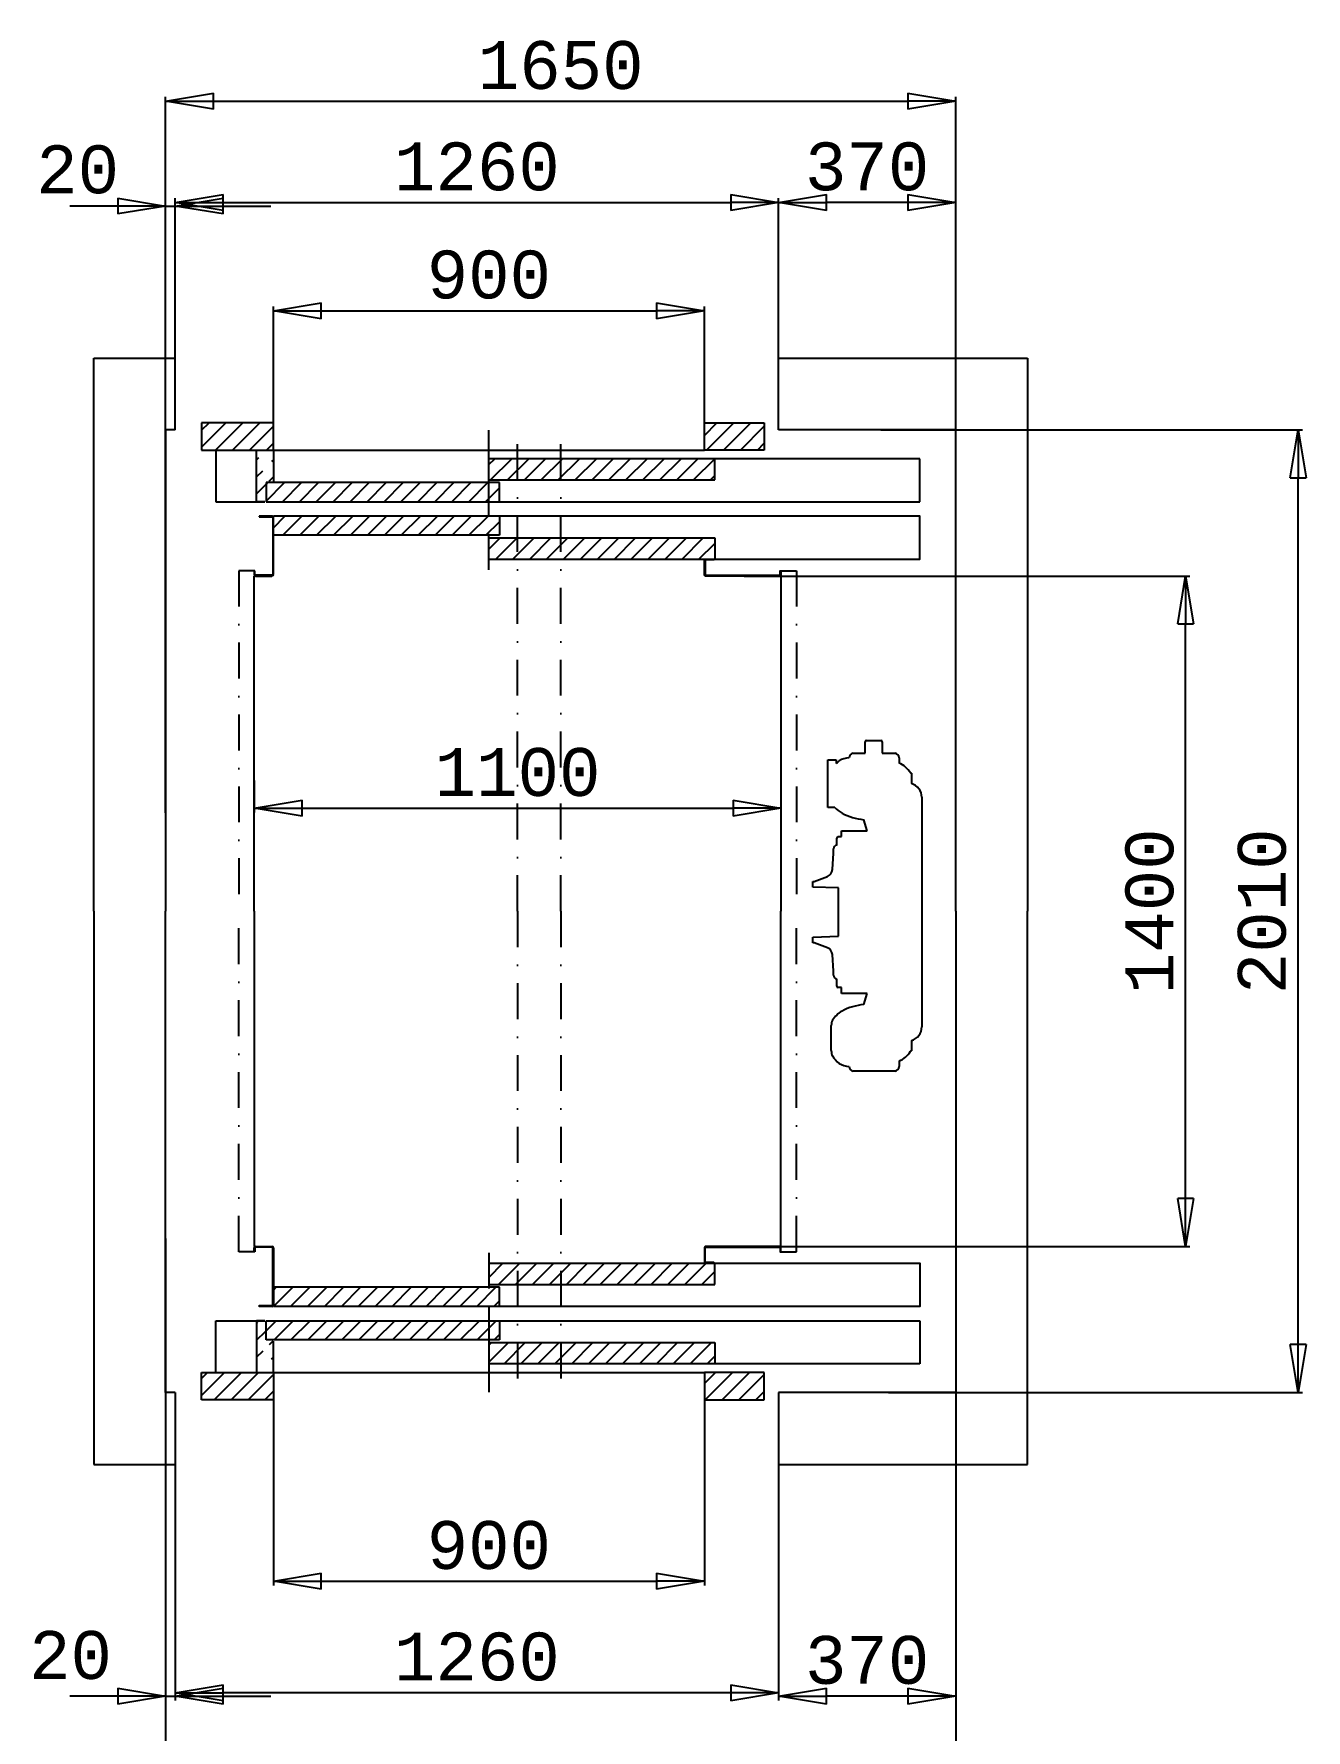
# Model space of a CAD drawing. Extents: x 29716 to 54257, y -8238 to 9896.
# Drawn here: x 34287 to 36943, y 6330 to 9872 of the extents above; entities that cross this region are included whole.
import ezdxf

# ---------------------------------------------------------------- set-up
doc = ezdxf.new("R2010")
doc.units = 0
doc.header["$LTSCALE"] = 50
doc.header["$MEASUREMENT"] = 0
doc.linetypes.add('DASHDOT', pattern=[1, 0.5, -0.25, 0, -0.25])
doc.linetypes.add('DASHED', pattern=[0.75, 0.5, -0.25])
doc.layers.get('0').update_dxf_attribs({"linetype": 'CONTINUOUS'})
doc.layers.get('Defpoints').update_dxf_attribs({"linetype": 'CONTINUOUS'})
for name, color, linetype in [('CONT_35', 250, 'CONTINUOUS'), ('CONT_70', 5, 'CONTINUOUS'), ('DASH_35', 30, 'DASHED'), ('DASHD_35', 40, 'DASHDOT'), ('DIM', 7, 'CONTINUOUS'), ('HATCH_35', 6, 'CONTINUOUS')]:
    doc.layers.add(name, color=color, linetype=linetype)
doc.styles.get("Standard").update_dxf_attribs({"font": 'monotxt'})
doc.dimstyles.get("Standard").update_dxf_attribs({"dimscale": 50, "dimtxt": 2, "dimasz": 2, "dimexe": 0.18, "dimexo": 0, "dimgap": 0.5, "dimtad": 1, "dimdec": 0, "dimrnd": 1, "dimzin": 0, "dimdsep": 46, "dimtxsty": 'Standard', "dimblk": 'CLOSED', "dimcen": 0.09, "dimadec": 0, "dimazin": 0, "dimtfac": 1, "dimtdec": 0, "dimtmove": 2, "dimatfit": 0, "dimldrblk": 'CLOSED', "dimfxl": 1, "dimtolj": 1, "dimtzin": 0, "dimarcsym": 0})
pattern_1 = [(45, (24580.45106992084, -58464.55959092291), (-17.67766952966369, 17.67766952966369), [])]

# ---------------------------------------------------------------- blocks, each defined once
blk = doc.blocks.new('_Closed')
at = {"color": 0, "linetype": 'Continuous', "lineweight": -2}
for p, q in [((-1, 0.1666666666666667), (0, 0)), ((-1, 0.1666666666666667), (-1, -0.1666666666666667)), ((0, 0), (-1, -0.1666666666666667)), ((0, 0), (-1, 0))]:
    blk.add_line(p, q, dxfattribs=at)
blk = doc.blocks.new('*D18')
at = {"layer": 'Defpoints', "color": 0, "transparency": 16777216}
for p in [(34746.71701680744, 8313.131911137438), (35846.71701680808, 8261.131911137394), (35846.71701680808, 8254.831911137566)]:
    blk.add_point(p, dxfattribs=at)
at = {"layer": 'DIM', "color": 0, "lineweight": -2, "transparency": 16777216}
for p, q in [((34746.71701680744, 8313.131911137438), (34746.71701680744, 8245.831911137566)), ((34846.71701680744, 8254.831911137566), (35746.71701680808, 8254.831911137566)), ((35846.71701680808, 8261.131911137394), (35846.71701680808, 8245.831911137566))]:
    blk.add_line(p, q, dxfattribs=at)
at = {"layer": 'DIM', "color": 0, "lineweight": -2, "transparency": 16777216, "xscale": 100, "yscale": 100, "zscale": 100, "rotation": 180}
blk.add_blockref('_Closed', (34746.71701680744, 8254.831911137566), dxfattribs=at)
at = {"layer": 'DIM', "color": 0, "lineweight": -2, "transparency": 16777216, "xscale": 100, "yscale": 100, "zscale": 100}
blk.add_blockref('_Closed', (35846.71701680808, 8254.831911137566), dxfattribs=at)
at = {"layer": 'DIM', "color": 0, "transparency": 16777216, "insert": (35296.71701680776, 8329.831911137566), "char_height": 100, "attachment_point": 5}
blk.add_mtext('\\A1;1100', dxfattribs=at)
blk = doc.blocks.new('*D19')
at = {"layer": 'Defpoints', "color": 0, "transparency": 16777216}
for p in [(35686.71701681077, 9293.621911137356), (34786.71701680777, 9036.431911137455), (35686.71701681077, 9030.131911137627)]:
    blk.add_point(p, dxfattribs=at)
at = {"layer": 'DIM', "color": 0, "lineweight": -2, "transparency": 16777216}
for p, q in [((34786.71701680777, 9036.431911137455), (34786.71701680777, 9302.621911137356)), ((34886.71701680777, 9293.621911137356), (35586.71701681077, 9293.621911137356)), ((35686.71701681077, 9030.131911137627), (35686.71701681077, 9302.621911137356))]:
    blk.add_line(p, q, dxfattribs=at)
at = {"layer": 'DIM', "color": 0, "lineweight": -2, "transparency": 16777216, "xscale": 100, "yscale": 100, "zscale": 100, "rotation": 180}
blk.add_blockref('_Closed', (34786.71701680777, 9293.621911137356), dxfattribs=at)
at = {"layer": 'DIM', "color": 0, "lineweight": -2, "transparency": 16777216, "xscale": 100, "yscale": 100, "zscale": 100}
blk.add_blockref('_Closed', (35686.71701681077, 9293.621911137356), dxfattribs=at)
at = {"layer": 'DIM', "color": 0, "transparency": 16777216, "insert": (35236.71701680927, 9368.621911137356), "char_height": 100, "attachment_point": 5}
blk.add_mtext('\\A1;900', dxfattribs=at)
blk = doc.blocks.new('*D21')
at = {"layer": 'Defpoints', "color": 0, "transparency": 16777216}
for p in [(34786.71701680777, 7042.531911137607), (35686.71701681077, 7044.031911137549), (35686.71701681077, 6640.771911137322)]:
    blk.add_point(p, dxfattribs=at)
at = {"layer": 'DIM', "color": 0, "lineweight": -2, "transparency": 16777216}
for p, q in [((34786.71701680777, 7042.531911137607), (34786.71701680777, 6631.771911137322)), ((35686.71701681077, 7044.031911137549), (35686.71701681077, 6631.771911137322)), ((34886.71701680777, 6640.771911137322), (35586.71701681077, 6640.771911137322))]:
    blk.add_line(p, q, dxfattribs=at)
at = {"layer": 'DIM', "color": 0, "lineweight": -2, "transparency": 16777216, "xscale": 100, "yscale": 100, "zscale": 100, "rotation": 180}
blk.add_blockref('_Closed', (34786.71701680777, 6640.771911137322), dxfattribs=at)
at = {"layer": 'DIM', "color": 0, "lineweight": -2, "transparency": 16777216, "xscale": 100, "yscale": 100, "zscale": 100}
blk.add_blockref('_Closed', (35686.71701681077, 6640.771911137322), dxfattribs=at)
at = {"layer": 'DIM', "color": 0, "transparency": 16777216, "insert": (35236.71701680927, 6715.771911137322), "char_height": 100, "attachment_point": 5}
blk.add_mtext('\\A1;900', dxfattribs=at)
blk = doc.blocks.new('*D22')
at = {"layer": 'Defpoints', "color": 0, "transparency": 16777216}
for p in [(36211.71701681132, 7494.831911137348), (34561.71701681132, 7356.231911137488), (36211.71701681132, 6118.671911137549)]:
    blk.add_point(p, dxfattribs=at)
at = {"layer": 'DIM', "color": 0, "lineweight": -2, "transparency": 16777216}
for p, q in [((36211.71701681132, 7494.831911137348), (36211.71701681132, 6109.671911137549)), ((34561.71701681132, 7356.231911137488), (34561.71701681132, 6109.671911137549)), ((34661.71701681132, 6118.671911137549), (36111.71701681132, 6118.671911137549))]:
    blk.add_line(p, q, dxfattribs=at)
at = {"layer": 'DIM', "color": 0, "lineweight": -2, "transparency": 16777216, "xscale": 100, "yscale": 100, "zscale": 100, "rotation": 180}
blk.add_blockref('_Closed', (34561.71701681132, 6118.671911137549), dxfattribs=at)
at = {"layer": 'DIM', "color": 0, "lineweight": -2, "transparency": 16777216, "xscale": 100, "yscale": 100, "zscale": 100}
blk.add_blockref('_Closed', (36211.71701681132, 6118.671911137549), dxfattribs=at)
at = {"layer": 'DIM', "color": 0, "transparency": 16777216, "insert": (35386.71701681132, 6193.671911137549), "char_height": 100, "attachment_point": 5}
blk.add_mtext('\\A1;1650', dxfattribs=at)
blk = doc.blocks.new('*D23')
at = {"layer": 'Defpoints', "color": 0, "transparency": 16777216}
for p in [(34581.71701680757, 6958.631911137395), (35841.71701681124, 6931.131911137613), (34581.71701680757, 6407.941911137582)]:
    blk.add_point(p, dxfattribs=at)
at = {"layer": 'DIM', "color": 0, "lineweight": -2, "transparency": 16777216}
for p, q in [((34581.71701680757, 6958.631911137395), (34581.71701680757, 6398.941911137582)), ((35841.71701681124, 6931.131911137613), (35841.71701681124, 6398.941911137582)), ((35741.71701681124, 6407.941911137582), (34681.71701680757, 6407.941911137582))]:
    blk.add_line(p, q, dxfattribs=at)
at = {"layer": 'DIM', "color": 0, "lineweight": -2, "transparency": 16777216, "xscale": 100, "yscale": 100, "zscale": 100, "rotation": 180}
blk.add_blockref('_Closed', (34581.71701680757, 6407.941911137582), dxfattribs=at)
at = {"layer": 'DIM', "color": 0, "lineweight": -2, "transparency": 16777216, "xscale": 100, "yscale": 100, "zscale": 100}
blk.add_blockref('_Closed', (35841.71701681124, 6407.941911137582), dxfattribs=at)
at = {"layer": 'DIM', "color": 0, "transparency": 16777216, "insert": (35211.7170168094, 6482.941911137582), "char_height": 100, "attachment_point": 5}
blk.add_mtext('\\A1;1260', dxfattribs=at)
blk = doc.blocks.new('*D24')
at = {"layer": 'Defpoints', "color": 0, "transparency": 16777216}
for p in [(36211.71701681132, 9731.061911137416), (36211.71701681132, 8368.231911137385), (34561.71701681132, 8245.43191113747)]:
    blk.add_point(p, dxfattribs=at)
at = {"layer": 'DIM', "color": 0, "lineweight": -2, "transparency": 16777216}
for p, q in [((34561.71701681132, 8245.43191113747), (34561.71701681132, 9740.061911137416)), ((36211.71701681132, 8368.231911137385), (36211.71701681132, 9740.061911137416)), ((34661.71701681132, 9731.061911137416), (36111.71701681132, 9731.061911137416))]:
    blk.add_line(p, q, dxfattribs=at)
at = {"layer": 'DIM', "color": 0, "lineweight": -2, "transparency": 16777216, "xscale": 100, "yscale": 100, "zscale": 100, "rotation": 180}
blk.add_blockref('_Closed', (34561.71701681132, 9731.061911137416), dxfattribs=at)
at = {"layer": 'DIM', "color": 0, "lineweight": -2, "transparency": 16777216, "xscale": 100, "yscale": 100, "zscale": 100}
blk.add_blockref('_Closed', (36211.71701681132, 9731.061911137416), dxfattribs=at)
at = {"layer": 'DIM', "color": 0, "transparency": 16777216, "insert": (35386.71701681132, 9806.061911137416), "char_height": 100, "attachment_point": 5}
blk.add_mtext('\\A1;1650', dxfattribs=at)
blk = doc.blocks.new('*D25')
at = {"layer": 'Defpoints', "color": 0, "transparency": 16777216}
for p in [(35841.71701681142, 9519.391911137549), (34581.71701680757, 9162.231911137473), (35841.71701681142, 9134.23191113759)]:
    blk.add_point(p, dxfattribs=at)
at = {"layer": 'DIM', "color": 0, "lineweight": -2, "transparency": 16777216}
for p, q in [((34581.71701680757, 9162.231911137473), (34581.71701680757, 9528.391911137549)), ((35841.71701681142, 9134.23191113759), (35841.71701681142, 9528.391911137549)), ((34681.71701680757, 9519.391911137549), (35741.71701681142, 9519.391911137549))]:
    blk.add_line(p, q, dxfattribs=at)
at = {"layer": 'DIM', "color": 0, "lineweight": -2, "transparency": 16777216, "xscale": 100, "yscale": 100, "zscale": 100, "rotation": 180}
blk.add_blockref('_Closed', (34581.71701680757, 9519.391911137549), dxfattribs=at)
at = {"layer": 'DIM', "color": 0, "lineweight": -2, "transparency": 16777216, "xscale": 100, "yscale": 100, "zscale": 100}
blk.add_blockref('_Closed', (35841.71701681142, 9519.391911137549), dxfattribs=at)
at = {"layer": 'DIM', "color": 0, "transparency": 16777216, "insert": (35211.7170168095, 9594.391911137549), "char_height": 100, "attachment_point": 5}
blk.add_mtext('\\A1;1260', dxfattribs=at)
blk = doc.blocks.new('*D26')
at = {"layer": 'Defpoints', "color": 0, "transparency": 16777216}
for p in [(34561.71701681132, 7034.791911137559), (34581.71701680739, 6884.791911137559), (34581.71701680739, 6400.891911137419)]:
    blk.add_point(p, dxfattribs=at)
at = {"layer": 'DIM', "color": 0, "lineweight": -2, "transparency": 16777216}
for p, q in [((34561.71701681132, 7034.791911137559), (34561.71701681132, 6391.891911137419)), ((34581.71701680739, 6884.791911137559), (34581.71701680739, 6391.891911137419)), ((34461.71701681132, 6400.891911137419), (34361.71701681132, 6400.891911137419)), ((34561.71701681132, 6400.891911137419), (34581.71701680739, 6400.891911137419)), ((34681.71701680739, 6400.891911137419), (34781.71701680739, 6400.891911137419))]:
    blk.add_line(p, q, dxfattribs=at)
at = {"layer": 'DIM', "color": 0, "lineweight": -2, "transparency": 16777216, "xscale": 100, "yscale": 100, "zscale": 100}
blk.add_blockref('_Closed', (34561.71701681132, 6400.891911137419), dxfattribs=at)
at = {"layer": 'DIM', "color": 0, "lineweight": -2, "transparency": 16777216, "xscale": 100, "yscale": 100, "zscale": 100, "rotation": 180}
blk.add_blockref('_Closed', (34581.71701680739, 6400.891911137419), dxfattribs=at)
at = {"layer": 'DIM', "color": 0, "transparency": 16777216, "insert": (34363.03478360896, 6486.132851374124), "char_height": 100, "attachment_point": 5}
blk.add_mtext('\\A1;20', dxfattribs=at)
blk = doc.blocks.new('*D27')
at = {"layer": 'Defpoints', "color": 0, "transparency": 16777216}
for p in [(34581.71701680739, 9512.341911137386), (34581.71701680739, 9194.791911137485), (34561.71701681132, 9044.791911137485)]:
    blk.add_point(p, dxfattribs=at)
at = {"layer": 'DIM', "color": 0, "lineweight": -2, "transparency": 16777216}
for p, q in [((34461.71701681132, 9512.341911137386), (34361.71701681132, 9512.341911137386)), ((34561.71701681132, 9044.791911137485), (34561.71701681132, 9521.341911137386)), ((34561.71701681132, 9512.341911137386), (34581.71701680739, 9512.341911137386)), ((34581.71701680739, 9194.791911137485), (34581.71701680739, 9521.341911137386)), ((34681.71701680739, 9512.341911137386), (34781.71701680739, 9512.341911137386))]:
    blk.add_line(p, q, dxfattribs=at)
at = {"layer": 'DIM', "color": 0, "lineweight": -2, "transparency": 16777216, "xscale": 100, "yscale": 100, "zscale": 100}
blk.add_blockref('_Closed', (34561.71701681132, 9512.341911137386), dxfattribs=at)
at = {"layer": 'DIM', "color": 0, "lineweight": -2, "transparency": 16777216, "xscale": 100, "yscale": 100, "zscale": 100, "rotation": 180}
blk.add_blockref('_Closed', (34581.71701680739, 9512.341911137386), dxfattribs=at)
at = {"layer": 'DIM', "color": 0, "transparency": 16777216, "insert": (34378.01445708585, 9588.236369105978), "char_height": 100, "attachment_point": 5}
blk.add_mtext('\\A1;20', dxfattribs=at)
blk = doc.blocks.new('*D29')
at = {"layer": 'Defpoints', "color": 0, "transparency": 16777216}
for p in [(36055.13701681128, 9044.791911137485), (36926.6370168113, 9044.791911137483), (36071.23701681129, 7034.791911137559)]:
    blk.add_point(p, dxfattribs=at)
at = {"layer": 'DIM', "color": 0, "lineweight": -2, "transparency": 16777216}
for p, q in [((36055.13701681128, 9044.791911137485), (36935.6370168113, 9044.791911137483)), ((36926.6370168113, 7134.791911137559), (36926.6370168113, 8944.791911137483)), ((36071.23701681129, 7034.791911137559), (36935.6370168113, 7034.791911137559))]:
    blk.add_line(p, q, dxfattribs=at)
at = {"layer": 'DIM', "color": 0, "lineweight": -2, "transparency": 16777216, "xscale": 100, "yscale": 100, "zscale": 100}
for p, rotation in [((36926.6370168113, 9044.791911137483), 90), ((36926.6370168113, 7034.791911137559), 270)]:
    blk.add_blockref('_Closed', p, dxfattribs=dict(at, rotation=rotation))
at = {"layer": 'DIM', "color": 0, "transparency": 16777216, "insert": (36851.6370168113, 8039.791911137528), "char_height": 100, "attachment_point": 5, "rotation": 90}
blk.add_mtext('\\A1;2010', dxfattribs=at)
blk = doc.blocks.new('*D30')
at = {"layer": 'Defpoints', "color": 0, "transparency": 16777216}
for p in [(35769.63701681133, 8739.79191113734), (36691.8370168113, 8739.79191113734), (35790.33701681127, 7339.791911137704)]:
    blk.add_point(p, dxfattribs=at)
at = {"layer": 'DIM', "color": 0, "lineweight": -2, "transparency": 16777216}
for p, q in [((35769.63701681133, 8739.79191113734), (36700.8370168113, 8739.79191113734)), ((36691.8370168113, 7439.791911137704), (36691.8370168113, 8639.79191113734)), ((35790.33701681127, 7339.791911137704), (36700.8370168113, 7339.791911137704))]:
    blk.add_line(p, q, dxfattribs=at)
at = {"layer": 'DIM', "color": 0, "lineweight": -2, "transparency": 16777216, "xscale": 100, "yscale": 100, "zscale": 100}
for p, rotation in [((36691.8370168113, 8739.79191113734), 90), ((36691.8370168113, 7339.791911137704), 270)]:
    blk.add_blockref('_Closed', p, dxfattribs=dict(at, rotation=rotation))
at = {"layer": 'DIM', "color": 0, "transparency": 16777216, "insert": (36616.8370168113, 8039.791911137528), "char_height": 100, "attachment_point": 5, "rotation": 90}
blk.add_mtext('\\A1;1400', dxfattribs=at)
blk = doc.blocks.new('*D31')
at = {"layer": 'Defpoints', "color": 0, "transparency": 16777216}
for p in [(36211.71701681132, 7212.931911137398), (35841.71701681134, 6918.83191113729), (35841.71701681134, 6400.891911137419)]:
    blk.add_point(p, dxfattribs=at)
at = {"layer": 'DIM', "color": 0, "lineweight": -2, "transparency": 16777216}
for p, q in [((36211.71701681132, 7212.931911137398), (36211.71701681132, 6391.891911137419)), ((35841.71701681134, 6918.83191113729), (35841.71701681134, 6391.891911137419)), ((36111.71701681132, 6400.891911137419), (35941.71701681134, 6400.891911137419))]:
    blk.add_line(p, q, dxfattribs=at)
at = {"layer": 'DIM', "color": 0, "lineweight": -2, "transparency": 16777216, "xscale": 100, "yscale": 100, "zscale": 100, "rotation": 180}
blk.add_blockref('_Closed', (35841.71701681134, 6400.891911137419), dxfattribs=at)
at = {"layer": 'DIM', "color": 0, "lineweight": -2, "transparency": 16777216, "xscale": 100, "yscale": 100, "zscale": 100}
blk.add_blockref('_Closed', (36211.71701681132, 6400.891911137419), dxfattribs=at)
at = {"layer": 'DIM', "color": 0, "transparency": 16777216, "insert": (36026.71701681132, 6475.891911137419), "char_height": 100, "attachment_point": 5}
blk.add_mtext('\\A1;370', dxfattribs=at)
blk = doc.blocks.new('*D32')
at = {"layer": 'Defpoints', "color": 0, "transparency": 16777216}
for p in [(35841.71701681116, 9519.391911137549), (35841.71701681116, 9138.031911137272), (36211.71701681132, 8653.43191113728)]:
    blk.add_point(p, dxfattribs=at)
at = {"layer": 'DIM', "color": 0, "lineweight": -2, "transparency": 16777216}
for p, q in [((35841.71701681116, 9138.031911137272), (35841.71701681116, 9528.391911137549)), ((36211.71701681132, 8653.43191113728), (36211.71701681132, 9528.391911137549)), ((36111.71701681132, 9519.391911137549), (35941.71701681116, 9519.391911137549))]:
    blk.add_line(p, q, dxfattribs=at)
at = {"layer": 'DIM', "color": 0, "lineweight": -2, "transparency": 16777216, "xscale": 100, "yscale": 100, "zscale": 100, "rotation": 180}
blk.add_blockref('_Closed', (35841.71701681116, 9519.391911137549), dxfattribs=at)
at = {"layer": 'DIM', "color": 0, "lineweight": -2, "transparency": 16777216, "xscale": 100, "yscale": 100, "zscale": 100}
blk.add_blockref('_Closed', (36211.71701681132, 9519.391911137549), dxfattribs=at)
at = {"layer": 'DIM', "color": 0, "transparency": 16777216, "insert": (36026.71701681124, 9594.391911137549), "char_height": 100, "attachment_point": 5}
blk.add_mtext('\\A1;370', dxfattribs=at)

msp = doc.modelspace()

# ---------------------------------------------------------------- hatches: boundary and pattern name
at = {"layer": 'HATCH_35'}
h = msp.add_hatch(dxfattribs=at)
h.set_pattern_fill('ANSI31', color=256, scale=200, style=0)
h.set_pattern_definition(pattern_1)
h.paths.add_polyline_path([(34751.71701680664, 9002.791911137077), (34786.71701680774, 9002.791911137077), (34786.71701680774, 9059.791911137267), (34636.71701680784, 9059.791911137267), (34636.71701680792, 9002.791911137077)])
h = msp.add_hatch(dxfattribs=at)
h.set_pattern_fill('ANSI31', color=256, scale=200, style=0)
h.set_pattern_definition(pattern_1)
h.paths.add_polyline_path([(35686.71701681075, 9059.791911134356), (35686.71701681075, 9002.791911133658), (35811.71701681057, 9002.79191113475), (35811.71701681075, 9059.791911138358)])
h = msp.add_hatch(dxfattribs=at)
h.set_pattern_fill('ANSI31', color=256, scale=200, style=0)
h.set_pattern_definition(pattern_1)
edge = h.paths.add_edge_path(flags=17)
edge.add_arc((34773.3170168092, 8933.191911137304), 1.600000000001955, 90, 180)
edge.add_line((34771.71701680917, 8933.19191113745), (34771.71701680917, 8934.791911137412))
edge.add_line((34771.71701680917, 8934.791911137412), (34773.31701680923, 8934.791911137412))
h.paths.add_polyline_path([(34751.71701680661, 8894.791911137485), (34769.11701680916, 8894.791911137485)])
edge = h.paths.add_edge_path()
edge.add_line((34771.81701680919, 8934.791911137412), (34771.81701680919, 8933.748687573947))
edge.add_line((34771.81701680919, 8933.748687573947), (34771.81701680919, 8894.89191113765))
edge.add_line((34771.81701680919, 8894.89191113765), (34771.81701680919, 8894.79191113763))
edge.add_line((34786.7170168092, 9002.791911136932), (34786.7170168092, 8937.391911137433))
edge.add_line((34751.71701680661, 8894.791911137485), (34751.71701680661, 9002.791911136932))
h = msp.add_hatch(dxfattribs=at)
h.set_pattern_fill('ANSI31', color=256, scale=200, style=0)
h.set_pattern_definition(pattern_1)
h.paths.add_polyline_path([(35296.71701680806, 8940.391911137316), (35296.71701680806, 8984.791911137412), (35236.71701681402, 8984.791911137412), (35236.71701681402, 8978.7919111375), (35236.71701681402, 8966.19191113748), (35236.71701681402, 8940.391911137316)])
h.paths.add_polyline_path([(35386.71701681129, 8940.391911137316), (35386.71701681129, 8984.791911137412), (35296.71701680806, 8984.791911137412), (35296.71701680806, 8940.391911137316)])
h.paths.add_polyline_path([(35708.7170168105, 8940.391911137316), (35708.7170168105, 8984.791911137412), (35386.71701681129, 8984.791911137412), (35386.71701681129, 8940.391911137316)])
h.paths.add_polyline_path([(35296.71701680806, 8819.191911137363), (35236.71701681047, 8819.191911137363), (35236.71701681047, 8774.791911137194), (35296.71701680806, 8774.79191113724)])
h.paths.add_polyline_path([(35386.71701681129, 8774.79191113731), (35386.71701681129, 8819.191911137363), (35296.71701680806, 8819.191911137363), (35296.71701680806, 8774.79191113724)])
h.paths.add_polyline_path([(35708.7170168105, 8774.791911137558), (35708.7170168105, 8819.191911137363), (35386.71701681129, 8819.191911137363), (35386.71701681129, 8774.79191113731)])
h = msp.add_hatch(dxfattribs=at)
h.set_pattern_fill('ANSI31', color=256, scale=200, style=0)
h.set_pattern_definition(pattern_1)
h.paths.add_polyline_path([(34772.76024037314, 8934.691911137392, 0.4142135624132843), (34771.81701680919, 8932.635134701046), (34771.81701680919, 8894.89191113765), (35236.7170168077, 8894.89191113765), (35236.71701680771, 8934.691911137392)])
h.paths.add_polyline_path([(35236.7170168077, 8894.89191113765), (35258.6170168105, 8894.89191113765), (35258.6170168105, 8934.691911137392), (35236.71701680771, 8934.691911137392)])
h.paths.add_polyline_path([(35236.71701681402, 8824.791911137412), (35236.71701681402, 8825.791911137616), (35236.7170168129, 8864.791911137703), (34786.71701680768, 8864.791911137703), (34786.71701680768, 8824.791911137412)])
h.paths.add_polyline_path([(35236.71701680768, 8824.791911137412), (35258.7170168105, 8824.791911137412), (35258.7170168105, 8864.791911137703), (35236.71701680769, 8864.791911137703)])
h = msp.add_hatch(dxfattribs=at)
h.set_pattern_fill('ANSI31', color=256, scale=200, style=0)
h.set_pattern_definition(pattern_1)
h.paths.add_polyline_path([(35296.71701680806, 7260.391911137026), (35296.71701680806, 7304.791911137486), (35236.71701681047, 7304.791911137486), (35236.71701681047, 7260.391911137026)])
h.paths.add_polyline_path([(35296.71701680806, 7304.791911137486), (35296.71701680806, 7260.391911137026), (35386.71701681129, 7260.391911137026), (35386.71701681129, 7304.791911137486)])
h.paths.add_polyline_path([(35386.71701681129, 7304.791911137486), (35386.71701681129, 7260.391911137026), (35708.7170168105, 7260.391911137026), (35708.7170168105, 7304.791911137486)])
h.paths.add_polyline_path([(35296.71701680806, 7094.791911137631), (35296.71701680806, 7139.191911137436), (35236.71701681402, 7139.191911137436), (35236.71701681402, 7113.391911137273), (35236.71701681402, 7100.791911137253), (35236.71701681402, 7094.791911137631)])
h.paths.add_polyline_path([(35386.71701681129, 7094.791911137631), (35386.71701681129, 7139.191911137436), (35296.71701680806, 7139.191911137436), (35296.71701680806, 7094.791911137631)])
h.paths.add_polyline_path([(35708.7170168105, 7094.791911137631), (35708.7170168105, 7139.191911137436), (35386.71701681129, 7139.191911137436), (35386.71701681129, 7094.791911137631)])
h = msp.add_hatch(dxfattribs=at)
h.set_pattern_fill('ANSI31', color=256, scale=200, style=0)
h.set_pattern_definition(pattern_1)
h.paths.add_polyline_path([(34786.71701680768, 7254.79191113734), (34786.71701680768, 7214.79191113734), (35236.71701680769, 7214.79191113734), (35236.71701680768, 7254.79191113734)])
h.paths.add_polyline_path([(35258.7170168105, 7254.79191113734), (35236.71701681402, 7254.79191113734), (35236.71701681402, 7253.791911137137), (35236.7170168129, 7214.79191113734), (35258.7170168105, 7214.79191113734)])
h.paths.add_polyline_path([(35258.6170168105, 7184.691911137393), (35236.7170168077, 7184.691911137393), (35236.71701680771, 7144.891911137652), (35258.6170168105, 7144.891911137652)])
h.paths.add_polyline_path([(35236.71701680771, 7144.891911137652), (35236.7170168077, 7184.691911137393), (34771.81701680919, 7184.691911137393), (34771.81701680919, 7145.835134701188, 0.4142135624850487), (34773.87379324603, 7144.891911137652)])
h = msp.add_hatch(dxfattribs=at)
h.set_pattern_fill('ANSI31', color=256, scale=200, style=0)
h.set_pattern_definition(pattern_1)
edge = h.paths.add_edge_path(flags=16)
edge.add_arc((34773.3170168092, 7146.391911137448), 1.600000000000534, 180, 270)
edge.add_line((34773.31701680923, 7144.791911137631), (34771.71701680917, 7144.791911137631))
edge.add_line((34771.71701680917, 7144.791911137631), (34771.71701680917, 7146.391911137594))
h.paths.add_polyline_path([(34751.71701680661, 7184.791911137268), (34769.11701680916, 7184.791911137268)])
edge = h.paths.add_edge_path()
edge.add_line((34771.81701680919, 7144.791911137631), (34771.81701680919, 7145.835134701097))
edge.add_line((34771.81701680919, 7145.835134701097), (34771.81701680919, 7184.691911137393))
edge.add_line((34771.81701680919, 7184.691911137393), (34771.81701680919, 7184.791911137413))
edge.add_line((34786.7170168092, 7076.791911137821), (34786.7170168092, 7142.19191113732))
edge.add_line((34751.71701680661, 7184.791911137268), (34751.71701680661, 7076.791911137821))
h = msp.add_hatch(dxfattribs=at)
h.set_pattern_fill('ANSI31', color=256, scale=200, style=0)
h.set_pattern_definition(pattern_1)
h.paths.add_polyline_path([(34786.71701680774, 7019.791911137486), (34786.71701680774, 7076.791911137966), (34751.71701680664, 7076.791911137966), (34636.71701680792, 7076.791911137602), (34636.71701680784, 7019.791911137486)])
h = msp.add_hatch(dxfattribs=at)
h.set_pattern_fill('ANSI31', color=256, scale=200, style=0)
h.set_pattern_definition(pattern_1)
h.paths.add_polyline_path([(35811.71701681075, 7019.791911136394), (35811.71701681057, 7076.791911140003), (35686.71701681075, 7076.791911141095), (35686.71701681075, 7019.791911140396)])

# ---------------------------------------------------------------- linework, layer by layer
at = {"layer": 'CONT_35', "ltscale": 3}
for p, q in [((34786.71701680774, 9059.791911137267), (34636.71701680784, 9059.791911137267)), ((34636.71701680784, 9059.791911137267), (34636.71701680792, 9002.791911136932)), ((34786.71701680774, 9002.791911136932), (34786.71701680774, 9059.791911137267)), ((35686.71701681075, 9059.791911134356), (35811.71701681075, 9059.791911138358)), ((35686.71701681075, 9002.791911133658), (35686.71701681075, 9059.791911134356)), ((35811.71701681075, 9059.791911138358), (35811.71701681057, 9002.79191113475)), ((34666.71701681076, 9002.791911136932), (34666.71701681076, 8894.791911137485)), ((34751.71701680661, 8894.791911137485), (34751.71701680661, 9002.791911136932)), ((34786.7170168092, 9002.791911136932), (34786.7170168092, 8937.391911137433)), ((35811.71701681057, 9002.79191113475), (35686.71701681075, 9002.791911133658)), ((35236.71701681402, 8978.7919111375), (35236.71701681402, 8984.791911137267)), ((35236.71701681402, 8966.19191113748), (35236.71701681402, 8978.7919111375)), ((35236.71701681402, 8940.391911137316), (35236.71701681402, 8966.19191113748)), ((35708.7170168105, 8940.391911137316), (35708.7170168105, 8984.791911137267)), ((36136.71701681075, 8894.791911137485), (36136.71701681075, 8984.791911137267)), ((35258.7170168105, 8934.791911137267), (34771.71701680915, 8934.791911137267)), ((35236.71701681402, 8940.391911137316), (35708.7170168105, 8940.391911137316)), ((35258.7170168105, 8934.791911137267), (35236.71701681402, 8934.791911137267)), ((35258.7170168105, 8894.791911137485), (35258.7170168105, 8934.791911137267)), ((34666.71701681076, 8894.791911137485), (34751.71701680661, 8894.791911137485)), ((34769.11701680916, 8894.791911137485), (34751.71701680661, 8894.791911137121)), ((34751.71701680661, 8894.791911137485), (34769.11701680916, 8894.791911137485)), ((34771.71701680915, 8894.791911137485), (35258.7170168105, 8894.791911137485)), ((34783.71701680759, 8864.791911137558), (34756.71701680809, 8864.791911137194)), ((34756.71701680809, 8864.791911137194), (34756.71701680818, 8863.291911137252)), ((34756.71701680818, 8863.291911137252), (34783.61701680748, 8863.291911137616)), ((34785.21701680753, 8864.791911137558), (34785.21701680753, 8742.891911137098)), ((34786.71701681047, 8829.791911137703), (34786.71701681047, 8859.191911137508)), ((35258.7170168105, 8864.791911137558), (35258.7170168105, 8824.791911137412)), ((35258.7170168105, 8824.791911137412), (34786.71701680766, 8824.791911137412)), ((35236.71701681402, 8824.791911137412), (35236.71701681402, 8825.791911137616)), ((35236.71701681047, 8819.191911137363), (35708.7170168105, 8819.191911137363)), ((35236.71701681047, 8774.791911137048), (35236.71701681047, 8819.191911137363)), ((35708.7170168105, 8819.191911137363), (35708.7170168105, 8774.791911137412)), ((34746.71701680769, 8750.791911137252), (34746.71701680751, 8742.791911137441)), ((34748.21701680772, 8750.791911137252), (34746.71701680769, 8750.791911137252)), ((34748.21701680745, 8742.891911137098), (34748.21701680772, 8750.791911137252)), ((34786.71701680747, 8742.891911137098), (34786.71701680747, 8770.691911137304)), ((34746.71701680723, 8039.791911137559), (34746.71701680769, 8739.791911137194)), ((34749.71701680748, 8739.791911137194), (34783.61701680748, 8739.791911137194)), ((34783.61701680748, 8741.291911137136), (34749.81701680741, 8741.291911137136)), ((35846.71701680778, 8739.791911137194), (35846.71701680824, 8039.791911137559)), ((36025.49701680851, 8396.293813499482), (36055.23701680846, 8396.293813499482)), ((35989.00044156986, 8360.207192987922), (35989.02673971694, 8360.208902609496)), ((35997.29531526306, 8369.783252763204), (36022.49701680854, 8369.787522326054)), ((36022.49701680854, 8369.787522326054), (36022.49701680854, 8393.293813499598)), ((36058.23701680853, 8393.293813499598), (36058.23701680853, 8369.793577241193)), ((36058.23701680853, 8369.793577241193), (36084.9741356778, 8369.798106927896)), ((36084.9741356778, 8369.798106927896), (36084.97413791653, 8369.798106621578)), ((36093.34710649851, 8360.202319699214), (36093.34710649851, 8349.20413122561)), ((35944.78701661552, 8356.244666305405), (35962.28701661554, 8356.244666305769)), ((35944.78701661552, 8256.744666305507), (35944.78701661552, 8356.244666305405)), ((35962.28701661554, 8356.244666305769), (35962.28701661554, 8348.497983693209)), ((35968.39747322316, 8353.77549168404), (35968.41935475, 8353.788599231824)), ((36117.24698196564, 8328.508159052557), (36119.11327628446, 8327.994635676418)), ((36119.11327628446, 8327.994635676418), (36119.11327628446, 8306.254635676281)), ((35959.47451143026, 8256.744666305507), (35944.78701661552, 8256.744666305507)), ((36140.78701661525, 8277.811716353948), (36140.78701661543, 7798.172105920435)), ((36026.45983714252, 8207.951911074246), (36019.48891982807, 8231.002810491895)), ((35963.21701683933, 8177.850028028455), (35963.21701683933, 8192.55222486206)), ((35966.21701683931, 8195.552224861944), (35973.21701680863, 8195.552224861944)), ((35973.21701680863, 8207.951911074246), (36026.45983714252, 8207.951911074246)), ((35973.21701680863, 8195.552224861944), (35973.21701680863, 8207.951911074246)), ((35954.17024067052, 8126.731672798974), (35956.71701680836, 8160.991911260839)), ((35956.71701680836, 8160.991911260839), (35956.71701680836, 8169.991911199735)), ((35916.18195237849, 8102.084395082034), (35944.12671712667, 8112.459492088578)), ((35913.21701680323, 8101.991911137497), (35916.18195237849, 8102.084395082034)), ((35913.21701680323, 8089.991911137599), (35913.21701680323, 8101.991911137497)), ((35966.71701680831, 8088.455646428679), (35913.21701680323, 8089.991911137599)), ((35966.71701680831, 7987.528175845341), (35966.71701680831, 8088.455646428679)), ((34746.71701680723, 8039.791911137195), (34746.71701680769, 7339.791911137559)), ((35846.71701680778, 7339.791911137559), (35846.71701680824, 8039.791911137195)), ((35913.21701680323, 7985.991911136421), (35966.71701680831, 7987.528175845341)), ((35913.21701680323, 7973.991911136523), (35913.21701680323, 7985.991911136421)), ((35916.18195237849, 7973.899427191986), (35913.21701680323, 7973.991911136523)), ((35944.12671712667, 7963.524330185442), (35916.18195237849, 7973.899427191986)), ((35956.71701680836, 7914.991911013544), (35954.17024067052, 7949.25214947541)), ((35956.71701680836, 7905.991911074648), (35956.71701680836, 7914.991911013544)), ((35963.21701683933, 7883.431597412323), (35963.21701683933, 7898.133794245564)), ((35973.21701680863, 7880.431597412075), (35966.21701683931, 7880.431597412075)), ((35973.21701680863, 7868.031911200137), (35973.21701680863, 7880.431597412075)), ((36026.45983714252, 7868.031911200137), (35973.21701680863, 7868.031911200137)), ((36019.48891982807, 7844.981011782124), (36026.45983714252, 7868.031911200137)), ((35951.77364994312, 7748.748421800315), (35951.77364994312, 7801.010169105189)), ((36119.11327628446, 7769.729186597738), (36119.11327628446, 7747.989186597601)), ((36093.34710649851, 7726.779691048409), (36093.34710649851, 7715.781504834717)), ((36119.11327628446, 7747.989186597601), (36117.24698196564, 7747.475663221462)), ((36084.97413537449, 7706.185717564563), (35997.29531526306, 7706.200569510816)), ((34746.71701680769, 7328.7919111375), (34746.71701680751, 7336.791911137311)), ((34748.21701680745, 7336.691911137655), (34748.21701680772, 7328.7919111375)), ((34749.71701680748, 7339.791911137559), (34783.61701680748, 7339.791911137559)), ((34783.61701680748, 7338.291911137617), (34749.81701680741, 7338.291911137617)), ((34785.21701680753, 7214.791911137195), (34785.21701680753, 7336.691911137655)), ((34786.71701680747, 7336.691911137655), (34786.71701680747, 7308.891911137448)), ((34748.21701680772, 7328.7919111375), (34746.71701680769, 7328.7919111375)), ((35236.71701681047, 7304.79191113734), (35236.71701681047, 7260.391911137026)), ((35708.7170168105, 7260.391911137026), (35708.7170168105, 7304.79191113734)), ((35258.7170168105, 7254.79191113734), (34786.71701680766, 7254.79191113734)), ((34786.71701681047, 7249.791911137049), (34786.71701681047, 7220.391911137244)), ((35236.71701681047, 7260.391911137026), (35708.7170168105, 7260.391911137026)), ((35236.71701681402, 7254.79191113734), (35236.71701681402, 7253.791911137137)), ((35258.7170168105, 7214.791911137195), (35258.7170168105, 7254.79191113734)), ((34756.71701680818, 7216.2919111375), (34783.61701680748, 7216.291911137137)), ((34756.71701680809, 7214.791911137559), (34756.71701680818, 7216.2919111375)), ((34783.71701680759, 7214.791911137195), (34756.71701680809, 7214.791911137559)), ((34666.71701681076, 7184.791911137268), (34751.71701680661, 7184.791911137268)), ((34666.71701681076, 7076.791911137457), (34666.71701681076, 7184.791911137268)), ((34751.71701680661, 7184.791911137268), (34751.71701680661, 7076.791911137821)), ((34769.11701680916, 7184.791911137268), (34751.71701680661, 7184.791911137631)), ((34751.71701680661, 7184.791911137268), (34769.11701680916, 7184.791911137268)), ((34771.71701680915, 7184.791911137268), (35258.7170168105, 7184.791911137268)), ((35258.7170168105, 7184.791911137268), (35258.7170168105, 7144.791911137486)), ((36136.71701681075, 7184.791911137268), (36136.71701681075, 7094.791911137486)), ((35258.7170168105, 7144.791911137486), (34771.71701680915, 7144.791911137486)), ((34786.7170168092, 7076.791911137821), (34786.7170168092, 7142.19191113732)), ((35258.7170168105, 7144.791911137486), (35236.71701681402, 7144.791911137486)), ((35236.71701681402, 7139.191911137436), (35708.7170168105, 7139.191911137436)), ((35236.71701681402, 7139.191911137436), (35236.71701681402, 7113.391911137273)), ((35708.7170168105, 7139.191911137436), (35708.7170168105, 7094.791911137122)), ((35236.71701681402, 7113.391911137273), (35236.71701681402, 7100.791911137253)), ((35236.71701681402, 7100.791911137253), (35236.71701681402, 7094.791911137486)), ((34636.71701680784, 7019.791911137486), (34636.71701680792, 7076.791911137457)), ((34786.71701680774, 7076.791911137821), (34786.71701680774, 7019.791911137486)), ((35811.71701681057, 7076.791911140003), (35686.71701681075, 7076.791911141095)), ((35686.71701681075, 7076.791911141095), (35686.71701681075, 7019.791911140396)), ((35811.71701681075, 7019.791911136394), (35811.71701681057, 7076.791911140003)), ((34786.71701680774, 7019.791911137486), (34636.71701680784, 7019.791911137486)), ((35686.71701681075, 7019.791911140396), (35811.71701681075, 7019.791911136394))]:
    msp.add_line(p, q, dxfattribs=at)
for points in [[(34636.71701680795, 9002.791911137077), (34751.71701680664, 9002.791911137077), (34786.71701680777, 9002.791911137077)], [(34786.71701680777, 9002.791911133803), (35236.71701681404, 9002.791911133803), (35686.71701681077, 9002.791911133803)], [(36136.71701681077, 8984.791911137412), (35708.71701681052, 8984.791911137412), (35236.71701681404, 8984.791911137412)], [(34786.71701680923, 8934.791911137412), (34773.31701680923, 8934.791911137412), (34771.71701680917, 8934.791911137412)], [(34771.71701680917, 8934.791911137412), (34771.71701680917, 8933.19191113745), (34771.71701680917, 8894.79191113763)], [(35258.71701681052, 8934.691911137392), (35258.6170168105, 8934.691911137392), (34772.76024037245, 8934.691911137392), (34771.71701680917, 8934.691911137392)], [(34771.81701680919, 8934.791911137412), (34771.81701680919, 8933.748687573947), (34771.81701680919, 8894.89191113765), (34771.81701680919, 8894.79191113763)], [(35258.6170168105, 8894.79191113763), (35258.6170168105, 8894.89191113765), (35258.6170168105, 8934.691911137392), (35258.6170168105, 8934.791911137412)], [(34771.71701680917, 8894.89191113765), (34771.81701680919, 8894.89191113765), (35258.6170168105, 8894.89191113765), (35258.71701681052, 8894.89191113765)], [(35236.71701681404, 8894.79191113763), (35258.71701681052, 8894.79191113763), (36136.71701681077, 8894.79191113763)], [(35236.7170168105, 8774.791911137194), (35708.71701681052, 8774.791911137558), (36136.71701680768, 8774.791911137558), (36136.71701680768, 8864.791911137703), (35258.71701681052, 8864.791911137703), (34786.71701680768, 8864.791911137703)], [(34786.71701680768, 8752.791911137441), (34786.71701680768, 8824.791911137558), (34786.71701680768, 8864.791911137703)], [(34786.71701680768, 7326.791911137602), (34786.71701680768, 7254.791911137486), (34786.71701680768, 7214.79191113734)], [(35236.7170168105, 7304.791911137486), (35708.71701681052, 7304.791911137486), (36136.71701680768, 7304.791911137486), (36136.71701680768, 7214.79191113734), (35258.71701681052, 7214.79191113734), (34786.71701680768, 7214.79191113734)], [(34771.71701680917, 7144.791911137631), (34771.71701680917, 7146.391911137594), (34771.71701680917, 7184.791911137413)], [(34771.71701680917, 7184.691911137393), (34771.81701680919, 7184.691911137393), (35258.6170168105, 7184.691911137393), (35258.71701681052, 7184.691911137393)], [(34771.81701680919, 7144.791911137631), (34771.81701680919, 7145.835134701097), (34771.81701680919, 7184.691911137393), (34771.81701680919, 7184.791911137413)], [(35236.71701681404, 7184.791911137413), (35258.71701681052, 7184.791911137413), (36136.71701681077, 7184.791911137413)], [(35258.6170168105, 7184.791911137413), (35258.6170168105, 7184.691911137393), (35258.6170168105, 7144.891911137652), (35258.6170168105, 7144.791911137631)], [(35258.71701681052, 7144.891911137652), (35258.6170168105, 7144.891911137652), (34772.76024037245, 7144.891911137652), (34771.71701680917, 7144.891911137652)], [(34786.71701680923, 7144.791911137631), (34773.31701680923, 7144.791911137631), (34771.71701680917, 7144.791911137631)], [(36136.71701681077, 7094.791911137631), (35708.71701681052, 7094.791911137631), (35236.71701681404, 7094.791911137631)], [(34636.71701680795, 7076.791911137602), (34751.71701680664, 7076.791911137966), (34786.71701680777, 7076.791911137966)], [(34786.71701680777, 7076.79191114124), (35236.71701681404, 7076.79191114124), (35686.71701681077, 7076.79191114124)]]:
    msp.add_lwpolyline(points, dxfattribs=at)
for points in [[(35706.71701680757, 8774.791911137194), (35706.71701680757, 8773.291911137252), (35689.81701680749, 8773.291911137252, 0.414213562373095), (35688.21701680753, 8771.69191113729), (35688.21701680753, 8742.891911137243, 0.414213562373095), (35689.81701680749, 8741.291911137281), (35843.61701680781, 8741.291911137281, 0.414213562373095), (35845.21701680787, 8742.891911137243), (35845.21701680777, 8750.791911137398), (35846.71701680781, 8750.791911137398), (35846.71701680781, 8742.791911137223, -0.414213562373095), (35843.71701680783, 8739.79191113734), (35689.81701680749, 8739.79191113734, -0.414213562373095), (35686.7170168075, 8742.891911137243), (35686.7170168075, 8771.69191113729, -0.414213562373095), (35689.81701680749, 8774.791911137194)], [(35706.71701680757, 7304.791911137486), (35706.71701680757, 7306.291911137791), (35689.81701680749, 7306.291911137791, -0.414213562373095), (35688.21701680753, 7307.891911137754), (35688.21701680753, 7336.6919111378, -0.414213562373095), (35689.81701680749, 7338.291911137762), (35843.61701680781, 7338.291911137762, -0.414213562373095), (35845.21701680787, 7336.6919111378), (35845.21701680777, 7328.791911137646), (35846.71701680781, 7328.791911137646), (35846.71701680781, 7336.791911137821, 0.414213562373095), (35843.71701680783, 7339.791911137704), (35689.81701680749, 7339.791911137704, 0.414213562373095), (35686.7170168075, 7336.6919111378), (35686.7170168075, 7307.891911137754, 0.414213562373095), (35689.81701680749, 7304.791911137486)]]:
    msp.add_lwpolyline(points, format="xyb", close=True, dxfattribs=at)
for centre, radius, start, end in [((34773.3170168092, 8933.191911137304), 1.600000000001955, 90, 180), ((34783.61701680748, 8861.691911137654), 1.599999999999824, 0, 90.00000000083378), ((34783.71701680768, 8861.791911137674), 3.000000000025693, 0, 90.00000000083378), ((34749.71701680748, 8742.791911137077), 3.000000000000824, 180, 270), ((34749.81701680741, 8742.891911137098), 1.599999999944401, 180, 270), ((34783.61701680748, 8742.891911137098), 3.100000000000591, 270, 0), ((34783.61701680748, 8742.891911137098), 1.600000000001955, 270, 0), ((36025.49701680851, 8393.293813499598), 2.999999999999403, 90, 180), ((36055.23701680846, 8393.293813499598), 3.000000000000114, 0, 90), ((35991.97398246494, 8314.466886820423), 45.83685802675441, 93.7195191050192, 120.9225973658759), ((35998.71181902605, 8360.202317439302), 9.685081547884856, 98.4100329405703, 179.9610429212541), ((36083.66202718931, 8360.202319699214), 9.685079309156622, 0, 82.2137653435352), ((36001.28281100056, 8309.523675260038), 55.1331905258258, 126.6175526434016, 135.0157887996398), ((36072.55074516585, 8301.040455055021), 52.4616845609212, 31.57246175397079, 66.6460291065185), ((36111.28701661534, 8277.811716353948), 29.49999999992458, 0, 74.61540236002071), ((36001.28281100056, 8292.685378382497), 55.13319052582786, 220.6841647867911, 240.6322368454899), ((36031.92411734886, 8354.152312317796), 123.7757405038324, 242.225107399295, 264.234020613971), ((35966.21701683931, 8192.55222486206), 3.000000000000824, 90, 180), ((35964.71701680863, 8169.991911199735), 8.000000000253493, 100.8069226507715, 180), ((35937.2170168083, 8127.991911137337), 16.99999999970177, 293.9822091778217, 355.748668406049), ((35937.2170168083, 7947.991911137046), 16.99999999970038, 4.251331593951015, 66.01779082217826), ((35964.71701680863, 7905.991911074648), 8.000000000253022, 180, 259.1930773492285), ((35966.21701683931, 7883.431597412323), 3.000000000001535, 180, 270), ((36001.28281100056, 7783.298443891522), 55.13319052582529, 119.3677631545102, 148.4366957383787), ((36031.92411734886, 7721.831509956587), 123.7757405038293, 95.76597938602634, 117.7748926007049), ((35979.51565292111, 7800.569405160763), 27.74550417794604, 155.3135466422945, 179.0897633028696), ((36111.28701661534, 7798.172105920435), 29.50000000008473, 285.3845976395635, 0), ((35979.51565292111, 7749.18918574474), 27.74550417794808, 180.9102366971304, 204.6864533577055), ((36001.28281100056, 7766.460147013981), 55.13319052582649, 211.5633042616213, 233.3824473565984), ((35991.94536368347, 7761.51879593815), 45.82374745711013, 239.0774026341508, 266.3482230172092), ((36072.55074516585, 7774.943367219362), 52.46168456091972, 293.3539708934918, 328.4275382460292), ((35998.71181902605, 7715.781504834717), 9.68508154788646, 179.9610429212541, 261.5899670594297), ((36083.66202718931, 7715.781504834717), 9.685079309159761, 277.786219478353, 0), ((34749.71701680748, 7336.791911137675), 3.000000000000824, 90, 180), ((34749.81701680741, 7336.691911137655), 1.599999999944401, 90, 180), ((34783.61701680748, 7336.691911137655), 3.09999999999917, 0, 90), ((34783.61701680748, 7336.691911137655), 1.599999999999113, 0, 90), ((34783.61701680748, 7217.891911137099), 1.599999999999824, 269.9999999991662, 0), ((34783.71701680768, 7217.791911137078), 3.000000000025693, 269.9999999987493, 0), ((34773.3170168092, 7146.391911137448), 1.600000000000534, 180, 270)]:
    msp.add_arc(centre, radius, start, end, dxfattribs=at)
at = {"layer": 'CONT_70', "ltscale": 3}
for p, q in [((34411.71701681129, 8039.791911137559), (34411.71701681129, 9194.79191113734)), ((34411.71701681129, 9194.79191113734), (34581.71701680736, 9194.79191113734)), ((34581.71701680782, 9044.79191113734), (34581.71701680736, 9194.79191113734)), ((35841.71701681177, 9194.79191113734), (36361.71701681129, 9194.79191113734)), ((35841.71701681058, 9044.79191113734), (35841.71701681177, 9194.79191113734)), ((36361.71701681129, 9194.79191113734), (36361.71701681129, 8039.791911137195)), ((34561.71701681129, 9044.79191113734), (34561.71701681129, 8039.791911137559)), ((34581.71701680782, 9044.79191113734), (34561.71701681129, 9044.79191113734)), ((36211.71701681129, 9044.79191113734), (35841.71701681058, 9044.79191113734)), ((36211.71701681129, 8039.791911137195), (36211.71701681129, 9044.79191113734)), ((34411.71701681129, 8039.791911137195), (34411.71701681129, 6884.791911137413)), ((34561.71701681129, 7034.791911137413), (34561.71701681129, 8039.791911137195)), ((36211.71701681129, 8039.791911137195), (36211.71701681129, 7034.791911137413)), ((36361.71701681129, 6884.791911137413), (36361.71701681129, 8039.791911137195)), ((34581.71701680782, 7034.791911137413), (34561.71701681129, 7034.791911137413)), ((34581.71701680782, 7034.791911137413), (34581.71701680736, 6884.791911137413)), ((36211.71701681129, 7034.791911137413), (35841.71701681058, 7034.791911137413)), ((35841.71701681058, 7034.791911137413), (35841.71701681177, 6884.791911137413)), ((34411.71701681129, 6884.791911137413), (34581.71701680736, 6884.791911137413)), ((35841.71701681177, 6884.791911137413), (36361.71701681129, 6884.791911137413))]:
    msp.add_line(p, q, dxfattribs=at)
at = {"layer": 'DASH_35', "ltscale": 3}
for p, q in [((35236.71701680766, 8752.791911137296), (35236.71701680774, 9044.091911137706)), ((35236.71701680766, 7326.791911137457), (35236.71701680774, 7035.491911137046))]:
    msp.add_line(p, q, dxfattribs=at)
at = {"layer": 'DASHD_35', "ltscale": 3}
for p, q in [((35296.71701680806, 8039.791911137559), (35296.71701680806, 9027.291911137558)), ((35386.71701681129, 8039.791911137195), (35386.71701681129, 9029.79191113734)), ((34714.21701680771, 8750.791911137252), (34714.21701680771, 8039.791911137559)), ((34746.71701680769, 8750.791911137252), (34714.21701680771, 8750.791911137252)), ((35846.71701680778, 8750.791911137252), (35879.21701680876, 8750.791911137252)), ((35879.21701680876, 8750.791911137252), (35879.21701680876, 8039.791911137559)), ((34714.21701680771, 7328.7919111375), (34714.21701680771, 8039.791911137195)), ((35296.71701680806, 8039.791911137195), (35296.71701680806, 7052.291911137195)), ((35386.71701681129, 8039.791911137195), (35386.71701681129, 7049.791911137413)), ((35879.21701680876, 7328.7919111375), (35879.21701680876, 8039.791911137195)), ((34746.71701680769, 7328.7919111375), (34714.21701680771, 7328.7919111375)), ((35846.71701680778, 7328.7919111375), (35879.21701680876, 7328.7919111375))]:
    msp.add_line(p, q, dxfattribs=at)

# ---------------------------------------------------------------- dimensions: what is measured, and where the dimension line sits
at = {"layer": 'DIM'}
for base, p1, p2, picture, middle in [((36211.71701681132, 9731.061911137416), (34561.71701681132, 8245.43191113747), (36211.71701681132, 8368.231911137385), '*D24', (35386.71701681132, 9806.061911137416)), ((35841.71701681142, 9519.391911137549), (34581.71701680757, 9162.231911137473), (35841.71701681142, 9134.23191113759), '*D25', (35211.7170168095, 9594.391911137549)), ((35841.71701681116, 9519.391911137549), (36211.71701681132, 8653.43191113728), (35841.71701681116, 9138.031911137272), '*D32', (36026.71701681124, 9594.391911137549)), ((35686.71701681077, 9293.621911137356), (34786.71701680777, 9036.431911137455), (35686.71701681077, 9030.131911137627), '*D19', (35236.71701680927, 9368.621911137356)), ((35846.71701680808, 8254.831911137566), (34746.71701680744, 8313.131911137438), (35846.71701680808, 8261.131911137394), '*D18', (35296.71701680776, 8329.831911137566)), ((36211.71701681132, 6118.671911137549), (34561.71701681132, 7356.231911137488), (36211.71701681132, 7494.831911137348), '*D22', (35386.71701681132, 6193.671911137549)), ((35841.71701681134, 6400.891911137419), (36211.71701681132, 7212.931911137398), (35841.71701681134, 6918.83191113729), '*D31', (36026.71701681132, 6475.891911137419)), ((35686.71701681077, 6640.771911137322), (34786.71701680777, 7042.531911137607), (35686.71701681077, 7044.031911137549), '*D21', (35236.71701680927, 6715.771911137322)), ((34581.71701680757, 6407.941911137582), (35841.71701681124, 6931.131911137613), (34581.71701680757, 6958.631911137395), '*D23', (35211.7170168094, 6482.941911137582))]:
    dim = msp.add_linear_dim(base=base, p1=p1, p2=p2, dimstyle='Standard', dxfattribs=at)
    dim.commit()
    dim.dimension.update_dxf_attribs({"geometry": picture, "text_midpoint": middle})
for base, p1, p2, picture, middle in [((34581.71701680739, 9512.341911137386), (34561.71701681132, 9044.791911137485), (34581.71701680739, 9194.791911137485), '*D27', (34378.01445708585, 9588.236369105978)), ((34581.71701680739, 6400.891911137419), (34561.71701681132, 7034.791911137559), (34581.71701680739, 6884.791911137559), '*D26', (34363.03478360896, 6486.132851374124))]:
    dim = msp.add_linear_dim(base=base, p1=p1, p2=p2, dimstyle='Standard', dxfattribs=at)
    dim.commit()
    dim.dimension.update_dxf_attribs({"geometry": picture, "text_midpoint": middle, "dimtype": 160})
for base, p1, p2, picture, middle in [((36926.6370168113, 9044.791911137483), (36071.23701681129, 7034.791911137559), (36055.13701681128, 9044.791911137485), '*D29', (36851.6370168113, 8039.791911137528)), ((36691.8370168113, 8739.79191113734), (35790.33701681127, 7339.791911137704), (35769.63701681133, 8739.79191113734), '*D30', (36616.8370168113, 8039.791911137528))]:
    dim = msp.add_linear_dim(base=base, p1=p1, p2=p2, angle=90, dimstyle='Standard', dxfattribs=at)
    dim.commit()
    dim.dimension.update_dxf_attribs({"geometry": picture, "text_midpoint": middle})

doc.saveas('drawing.dxf')
